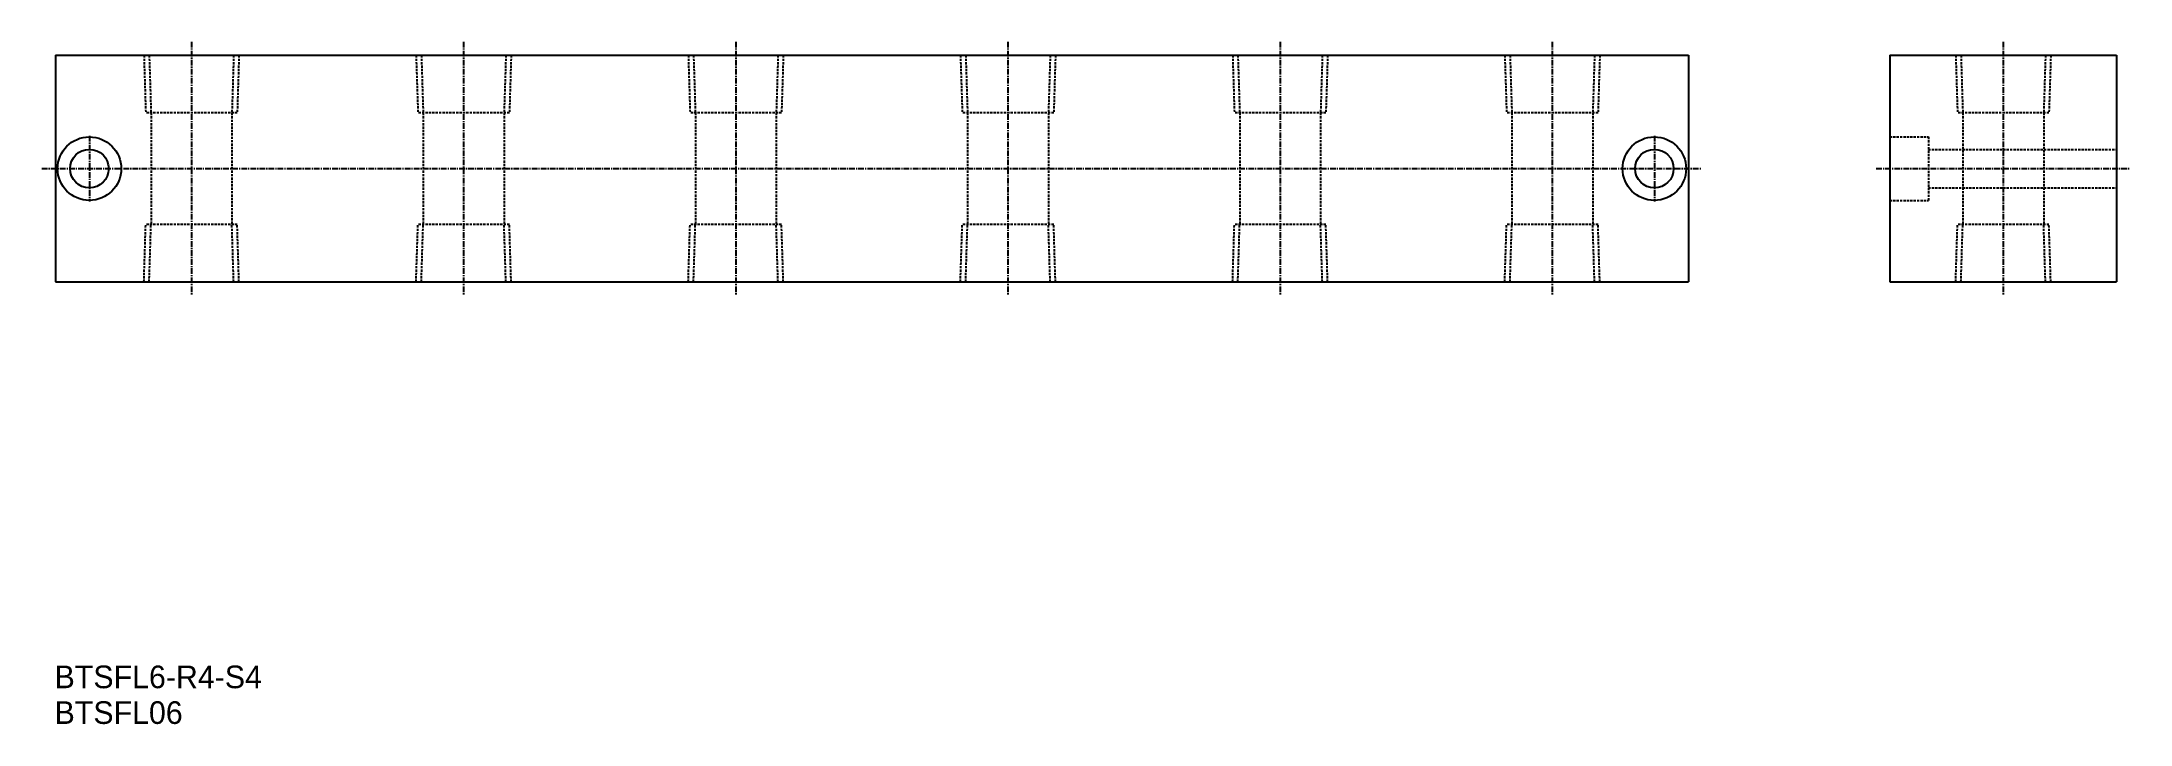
# Model space of a CAD drawing. Extents: x 3005 to 3465, y 8882 to 9033.
import ezdxf

# ---------------------------------------------------------------- set-up
doc = ezdxf.new("R2010")
doc.units = 0
doc.linetypes.add('CENTER', pattern=[2, 1.25, -0.25, 0.25, -0.25])
doc.linetypes.add('DASHED', pattern=[0.75, 0.5, -0.25])
doc.layers.get('0').update_dxf_attribs({"linetype": 'CONTINUOUS'})
doc.layers.add('CENTER', color=1, linetype='CENTER')

msp = doc.modelspace()

# ---------------------------------------------------------------- linework, layer by layer
at = {"color": 7, "linetype": 'CONTINUOUS'}
for p, q in [((3007.62, 9029.97), (3367.62, 9029.97)), ((3007.62, 9029.97), (3007.62, 8979.97)), ((3367.62, 9029.97), (3367.62, 8979.97)), ((3412.03, 9029.97), (3412.03, 8979.97)), ((3412.03, 9029.97), (3462.03, 9029.97)), ((3462.03, 9029.97), (3462.03, 8979.97)), ((3007.62, 8979.97), (3367.62, 8979.97)), ((3412.03, 8979.97), (3462.03, 8979.97))]:
    msp.add_line(p, q, dxfattribs=at)
at = {"color": 3, "linetype": 'DASHED'}
for p, q in [((3027.14, 9029.97), (3027.54, 9017.27)), ((3028.3, 9029.97), (3028.7, 9017.27)), ((3046.93, 9029.97), (3046.53, 9017.27)), ((3048.09, 9029.97), (3047.7, 9017.27)), ((3087.14, 9029.97), (3087.54, 9017.27)), ((3088.3, 9029.97), (3088.7, 9017.27)), ((3106.93, 9029.97), (3106.53, 9017.27)), ((3108.09, 9029.97), (3107.7, 9017.27)), ((3147.14, 9029.97), (3147.54, 9017.27)), ((3148.3, 9029.97), (3148.7, 9017.27)), ((3166.93, 9029.97), (3166.53, 9017.27)), ((3168.09, 9029.97), (3167.7, 9017.27)), ((3207.14, 9029.97), (3207.54, 9017.27)), ((3208.3, 9029.97), (3208.7, 9017.27)), ((3226.93, 9029.97), (3226.53, 9017.27)), ((3228.09, 9029.97), (3227.7, 9017.27)), ((3267.14, 9029.97), (3267.54, 9017.27)), ((3268.3, 9029.97), (3268.7, 9017.27)), ((3286.93, 9029.97), (3286.53, 9017.27)), ((3288.09, 9029.97), (3287.7, 9017.27)), ((3327.14, 9029.97), (3327.54, 9017.27)), ((3328.3, 9029.97), (3328.7, 9017.27)), ((3346.93, 9029.97), (3346.53, 9017.27)), ((3348.09, 9029.97), (3347.7, 9017.27)), ((3426.55, 9029.97), (3426.95, 9017.27)), ((3427.71, 9029.97), (3428.11, 9017.27)), ((3446.34, 9029.97), (3445.95, 9017.27)), ((3447.51, 9029.97), (3447.11, 9017.27)), ((3047.7, 9017.27), (3027.54, 9017.27)), ((3028.7, 9017.27), (3028.7, 8992.67)), ((3046.53, 9017.27), (3046.53, 8992.67)), ((3107.7, 9017.27), (3087.54, 9017.27)), ((3088.7, 9017.27), (3088.7, 8992.67)), ((3106.53, 9017.27), (3106.53, 8992.67)), ((3167.7, 9017.27), (3147.54, 9017.27)), ((3148.7, 9017.27), (3148.7, 8992.67)), ((3166.53, 9017.27), (3166.53, 8992.67)), ((3227.7, 9017.27), (3207.54, 9017.27)), ((3208.7, 9017.27), (3208.7, 8992.67)), ((3226.53, 9017.27), (3226.53, 8992.67)), ((3287.7, 9017.27), (3267.54, 9017.27)), ((3268.7, 9017.27), (3268.7, 8992.67)), ((3286.53, 9017.27), (3286.53, 8992.67)), ((3347.7, 9017.27), (3327.54, 9017.27)), ((3328.7, 9017.27), (3328.7, 8992.67)), ((3346.53, 9017.27), (3346.53, 8992.67)), ((3447.11, 9017.27), (3426.95, 9017.27)), ((3428.11, 9017.27), (3428.11, 8992.67)), ((3445.95, 9017.27), (3445.95, 8992.67)), ((3412.03, 9011.97), (3420.53, 9011.97)), ((3420.53, 9011.97), (3420.53, 8997.97)), ((3420.53, 9009.22), (3462.03, 9009.22)), ((3412.03, 8997.97), (3420.53, 8997.97)), ((3420.53, 9000.72), (3462.03, 9000.72)), ((3027.14, 8979.97), (3027.54, 8992.67)), ((3047.7, 8992.67), (3027.54, 8992.67)), ((3028.3, 8979.97), (3028.7, 8992.67)), ((3046.93, 8979.97), (3046.53, 8992.67)), ((3048.09, 8979.97), (3047.7, 8992.67)), ((3087.14, 8979.97), (3087.54, 8992.67)), ((3107.7, 8992.67), (3087.54, 8992.67)), ((3088.3, 8979.97), (3088.7, 8992.67)), ((3106.93, 8979.97), (3106.53, 8992.67)), ((3108.09, 8979.97), (3107.7, 8992.67)), ((3147.14, 8979.97), (3147.54, 8992.67)), ((3167.7, 8992.67), (3147.54, 8992.67)), ((3148.3, 8979.97), (3148.7, 8992.67)), ((3166.93, 8979.97), (3166.53, 8992.67)), ((3168.09, 8979.97), (3167.7, 8992.67)), ((3207.14, 8979.97), (3207.54, 8992.67)), ((3227.7, 8992.67), (3207.54, 8992.67)), ((3208.3, 8979.97), (3208.7, 8992.67)), ((3226.93, 8979.97), (3226.53, 8992.67)), ((3228.09, 8979.97), (3227.7, 8992.67)), ((3267.14, 8979.97), (3267.54, 8992.67)), ((3287.7, 8992.67), (3267.54, 8992.67)), ((3268.3, 8979.97), (3268.7, 8992.67)), ((3286.93, 8979.97), (3286.53, 8992.67)), ((3288.09, 8979.97), (3287.7, 8992.67)), ((3327.14, 8979.97), (3327.54, 8992.67)), ((3347.7, 8992.67), (3327.54, 8992.67)), ((3328.3, 8979.97), (3328.7, 8992.67)), ((3346.93, 8979.97), (3346.53, 8992.67)), ((3348.09, 8979.97), (3347.7, 8992.67)), ((3426.55, 8979.97), (3426.95, 8992.67)), ((3447.11, 8992.67), (3426.95, 8992.67)), ((3427.71, 8979.97), (3428.11, 8992.67)), ((3446.34, 8979.97), (3445.95, 8992.67)), ((3447.51, 8979.97), (3447.11, 8992.67))]:
    msp.add_line(p, q, dxfattribs=at)
at = {"color": 7, "linetype": 'CONTINUOUS'}
for centre, radius in [((3015.12, 9004.97), 7), ((3360.12, 9004.97), 7), ((3015.12, 9004.97), 4.25), ((3360.12, 9004.97), 4.25)]:
    msp.add_circle(centre, radius, dxfattribs=at)
at = {"layer": 'CENTER', "color": 1, "linetype": 'CENTER'}
for p, q in [((3037.62, 9032.97), (3037.62, 8976.97)), ((3097.62, 9032.97), (3097.62, 8976.97)), ((3157.62, 9032.97), (3157.62, 8976.97)), ((3217.62, 9032.97), (3217.62, 8976.97)), ((3277.62, 9032.97), (3277.62, 8976.97)), ((3337.62, 9032.97), (3337.62, 8976.97)), ((3437.03, 9032.97), (3437.03, 8976.97)), ((3015.12, 9012.22), (3015.12, 8997.72)), ((3360.12, 9012.22), (3360.12, 8997.72)), ((3004.62, 9004.97), (3370.62, 9004.97)), ((3409.03, 9004.97), (3465.03, 9004.97))]:
    msp.add_line(p, q, dxfattribs=at)

# ---------------------------------------------------------------- texts
at = {"color": 7, "linetype": 'CONTINUOUS'}
for s, p in [('BTSFL6-R4-S4', (3007.44, 8890.32)), ('BTSFL06', (3007.44, 8882.44))]:
    msp.add_text(s, height=5, dxfattribs=at).set_placement(p)

doc.saveas('drawing.dxf')
